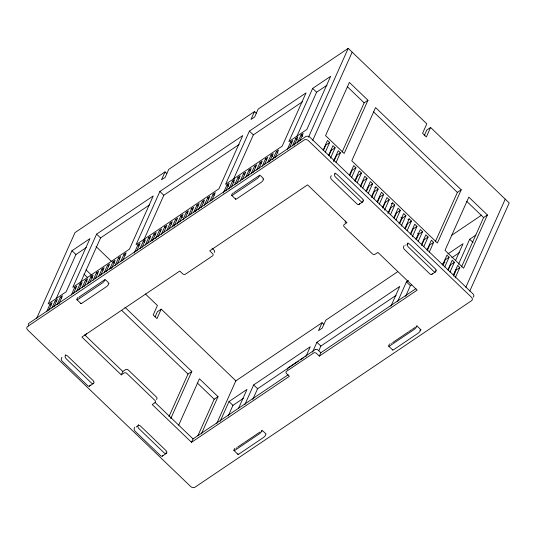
<?xml version="1.0" encoding="UTF-8"?>
<svg xmlns="http://www.w3.org/2000/svg" width="536" height="536" viewBox="0 0 536 536"><rect width="100%" height="100%" fill="white"/><g stroke="black" fill="none" stroke-linecap="round" stroke-linejoin="round"><path stroke-width="0.8" d="M36.622 318.438L75.013 232.597L165.048 171.882L166.736 173.51M71.971 250.741L48.173 303.945L66.163 291.812L89.968 238.607L71.971 250.741L75.924 254.533L56.2 298.619M46.659 311.63L50.002 304.16L52.093 302.746L48.756 310.217M51.952 308.066L55.288 300.589L57.386 299.182L54.042 306.652M57.057 304.622L60.394 297.152L62.491 295.738L58.813 303.959M96.601 234.132L72.802 287.343L129.451 249.14L153.229 195.941L96.601 234.132L100.547 237.924L80.487 282.774M71.281 295.021L74.625 287.551L76.809 286.083L73.466 293.554M76.601 291.437L79.944 283.966L82.122 282.499L78.779 289.969M77.01 299.122L77.7 297.574M82.102 287.725L85.445 280.254L87.629 278.787L84.286 286.257M87.609 284.013L90.953 276.543L93.13 275.069L89.793 282.546M93.117 280.301L96.46 272.831L98.637 271.357L95.294 278.827M61.888 357.284L61.379 358.437A2.318 1.36 56 0 0 62.256 361.251L87.77 385.739A2.318 1.36 56 0 0 89.827 385.746L90.189 384.948M98.624 276.589L101.967 269.112L104.145 267.645L100.802 275.115M65.714 354.711L65.198 355.857A2.318 1.36 56 0 0 66.082 358.671L91.589 383.166A2.318 1.36 56 0 0 93.653 383.173L94.189 381.96M104.131 272.871L107.475 265.4L109.652 263.933L106.309 271.404M105.083 279.336L104.54 280.549A2.318 0.643 -46.2 0 1 102.523 282.874L77.841 299.524A2.318 0.643 -46.2 0 1 77.01 299.122M109.639 269.159L112.975 261.689L115.16 260.221L111.481 268.435M115.139 265.447L118.483 257.977L120.66 256.503L117.324 263.98M85.452 335.603L86.477 333.325M109.029 283.129L108.493 284.341A2.318 0.643 -46.2 0 1 106.476 286.666L81.787 303.316A2.318 0.643 -46.2 0 1 80.876 303.128M120.647 261.736L123.99 254.265L126.168 252.791L122.824 260.262M165.048 171.882L161.51 179.788L165.182 177.315L168.713 169.41L254.52 111.548L256.215 113.17M159.882 191.459L136.084 244.664L218.943 188.786L242.741 135.581L159.882 191.459L163.828 195.251L143.769 240.095M134.234 253.093L137.906 244.878L140.09 243.404L136.747 250.882M139.936 248.724L143.28 241.254L145.457 239.786L142.114 247.257M145.303 245.106L148.646 237.636L150.83 236.162L147.487 243.639M150.676 241.481L154.02 234.011L156.197 232.544L152.519 240.765M155.708 238.607L159.386 230.393L161.564 228.919L158.227 236.396M161.416 234.239L164.76 226.768L166.937 225.301L163.929 232.028M166.783 230.621L170.126 223.15L172.304 221.676L168.967 229.153M172.156 226.996L175.5 219.525L177.677 218.058L173.999 226.279M177.188 224.128L180.867 215.907L183.044 214.434L179.701 221.911M182.897 219.76L186.233 212.283L188.417 210.815L185.409 217.542M188.598 215.385L191.607 208.665L193.784 207.191L190.441 214.668M193.637 212.517L196.973 205.04L199.157 203.573L195.479 211.794M121.29 374.858L123.997 373.029A2.111 1.601 24.1 0 1 126.757 373.371L155.005 400.499A2.111 1.601 24.1 0 1 154.938 402.744L152.231 404.573L191.526 442.314L289.386 376.319L286.586 373.632A2.111 1.601 24.1 0 1 286.425 371.354L313.761 352.916A2.111 1.601 24.1 0 1 316.528 353.445L319.322 356.132L417.189 290.13L377.893 252.389L375.187 254.218A2.111 1.601 24.1 0 1 372.426 253.876L344.179 226.748A2.111 1.601 24.1 0 1 344.246 224.504L346.953 222.675L307.57 184.853L209.703 250.848L212.504 253.535A2.111 1.601 24.1 0 1 212.665 255.819L185.329 274.258A2.111 1.601 24.1 0 1 182.562 273.728L179.768 271.042L81.907 337.037L121.29 374.858L122.804 371.468L125.511 369.646A2.111 1.601 24.1 0 1 128.272 369.981L156.525 397.116A2.111 1.601 24.1 0 1 156.452 399.36L156.298 399.461M198.668 209.643L202.347 201.422L204.524 199.948L201.181 207.425M204.37 205.275L207.713 197.797L209.898 196.33L206.889 203.057M155.112 316.803L157.39 311.711L161.209 309.138L235.847 380.815L216.819 423.353M161.209 309.138L156.981 318.592L153.189 314.947L157.417 305.493L145.383 293.936M210.079 200.906L213.087 194.179L215.264 192.705L211.921 200.183M254.52 111.548L250.989 119.448L254.654 116.975L258.191 109.069L348.219 48.354L426.803 123.829L422.576 133.283L426.368 136.921L430.596 127.468L509.2 202.963L469.784 291.075M249.394 131.092L225.576 184.31L282.224 146.114L306.023 92.902L249.394 131.092L253.34 134.884L233.609 178.984M223.324 193.014L227.003 184.793L229.18 183.325L225.844 190.796M228.832 189.295L232.51 181.081L234.688 179.607L231.344 187.084M234.674 184.84L238.018 177.369L240.195 175.895L236.852 183.366M232.477 193.154L231.76 194.756A2.318 0.643 -46.2 0 0 232.537 195.191L257.22 178.555A2.318 0.643 -46.2 0 0 259.283 176.197L259.799 175.051M240.182 181.128L243.525 173.651L245.702 172.183L242.359 179.654M245.682 177.409L249.026 169.939L251.21 168.471L247.867 175.942M134.764 427.172L134.221 428.385A2.318 1.36 56 0 0 135.052 431.152L160.552 455.654A2.318 1.36 56 0 0 162.542 455.922M138.583 424.599L138.04 425.805A2.318 1.36 56 0 0 138.871 428.579L164.371 453.074A2.318 1.36 56 0 0 166.488 453.141L167.004 451.989M251.19 173.698L254.533 166.227L256.711 164.76L253.374 172.23M256.697 169.986L260.04 162.515L262.218 161.041L258.875 168.518M262.205 166.274L265.548 158.797L267.725 157.329L264.382 164.8M267.712 162.555L271.055 155.085L273.233 153.618L269.554 161.839M263.745 178.843L263.236 179.989A2.318 0.643 -46.2 0 1 261.166 182.34L236.49 198.983A2.318 0.643 -46.2 0 1 235.706 198.548M272.69 159.721L276.368 151.5L278.546 150.033L275.203 157.504M312.656 88.427L288.857 141.638L306.847 129.504L330.652 76.293L312.656 88.427L316.609 92.219L296.884 136.305M287.343 149.323L290.686 141.846L292.777 140.439L289.433 147.909M168.961 416.619L188.002 374.048L191.821 371.475L124.888 307.188M292.448 145.879L295.792 138.402L297.882 136.995L294.204 145.209M170.743 418.603L191.821 371.475M297.4 143.058L301.078 134.838L303.168 133.424L299.832 140.901M162.669 455.714L162.844 455.332M178.696 425.155L199.439 378.791L218.031 396.647L201.369 433.892M308.468 137.229L348.219 48.354M312.756 140.264L352.172 52.146M191.526 442.314L193.04 438.924L288.12 374.805M323.148 150.12L327.489 140.405L329.653 142.482L325.305 152.197M323.489 150.288L325.834 145.062L329.653 142.482M197.891 435.708L214.212 399.22L218.031 396.647M328.608 155.366L332.957 145.651L335.121 147.735L330.437 158.194M328.957 155.541L331.295 150.308L335.121 147.735M333.553 161.182L338.229 150.723L340.394 152.8L336.052 162.515M333.901 161.356L336.575 155.373L340.394 152.8M220.162 421.316L229.006 401.558L246.995 389.424L238.5 408.425M331.275 175.62L330.759 176.766A2.318 1.36 56 0 0 331.643 179.58L357.15 204.075A2.318 1.36 56 0 0 359.214 204.082L359.281 203.935M342.042 152.237L364.145 102.832L367.964 100.252L349.372 82.397L325.566 135.608L344.159 153.464L367.964 100.252M335.094 173.041L334.585 174.187A2.318 1.36 56 0 0 335.462 177.007L360.969 201.496A2.318 1.36 56 0 0 363.033 201.503L363.75 199.901M228.195 415.99L232.952 405.35L243.337 398.349M244.791 404.714L253.635 384.948L310.264 346.758L306.183 355.877M349.351 175.292L353.7 165.577L355.951 167.741L351.603 177.45M349.787 175.547L352.132 170.314L355.951 167.741M252.818 399.38L257.582 388.741L298.324 361.264M234.038 449.938L234.735 448.391M354.899 180.619L359.247 170.904L361.498 173.068L357.157 182.783M355.006 181.624L357.68 175.647L361.498 173.068M360.453 185.945L364.795 176.237L367.046 178.401L362.705 188.109M360.554 186.95L363.227 180.974L367.046 178.401M359.408 203.647L359.576 203.278M366.001 191.278L370.343 181.563L372.594 183.727L368.252 193.442M366.436 191.533L368.775 186.307L372.594 183.727M262.111 430.153L261.575 431.366A2.318 0.643 -46.2 0 1 259.558 433.691L234.875 450.334A2.318 0.643 -46.2 0 1 234.038 449.938M371.548 196.605L375.897 186.897L378.148 189.054L373.8 198.769M371.649 197.61L374.322 191.633L378.148 189.054M266.064 433.946L265.521 435.158A2.318 0.643 -46.2 0 1 263.504 437.477L238.822 454.126A2.318 0.643 -46.2 0 1 237.991 453.731M323.771 324.327L322.076 322.699L318.545 330.605L322.21 328.132L325.747 320.226L397.712 271.692M377.096 201.938L381.444 192.223L383.696 194.387L379.347 204.102M377.532 202.193L379.877 196.96L383.696 194.387M312.495 352.152L316.917 342.27L399.776 286.392L390.932 306.156M382.315 208.015L386.992 197.55L389.243 199.714L384.567 210.179M318.82 350.624L320.863 346.062L396.124 295.309M383.086 207.519L385.424 202.293L389.243 199.714M319.322 356.132L320.836 352.742L415.929 288.616M387.863 213.341L392.54 202.883L394.791 205.047L390.449 214.755M388.633 212.852L390.972 207.62L394.791 205.047M424.17 135.863L426.77 130.047L430.596 127.468M393.746 217.924L398.087 208.209L400.345 210.373L395.997 220.088M394.181 218.179L396.519 212.953L400.345 210.373M398.958 224.001L403.642 213.542L405.893 215.707L401.209 226.165M399.729 223.512L402.074 218.279L405.893 215.707M404.841 228.584L409.189 218.869L411.44 221.033L407.092 230.748M405.283 228.839L407.621 223.613L411.44 221.033M404.144 245.508L403.608 246.714A2.318 1.36 56 0 0 404.432 249.488L429.939 273.983A2.318 1.36 56 0 0 432.05 274.05L432.224 273.661M410.395 233.91L414.737 224.202L416.988 226.36L412.311 236.825M410.831 234.172L413.169 228.939L416.988 226.36M407.97 242.929L407.427 244.141A2.318 1.36 56 0 0 408.251 246.908L433.758 271.41A2.318 1.36 56 0 0 435.875 271.471L436.565 269.923M415.943 239.244L420.284 229.529L422.536 231.693L418.194 241.408M416.378 239.498L418.717 234.266L422.536 231.693M421.49 244.57L425.832 234.855L428.09 237.019L423.742 246.734M421.591 245.575L424.264 239.599L428.09 237.019M397.578 301.674L406.429 281.909L408.499 280.509M405.611 296.341L410.375 285.701L411.755 284.77M427.038 249.903L431.386 240.188L433.637 242.352L429.289 252.061M427.145 250.902L429.818 244.925L433.637 242.352M389.505 343.971L388.788 345.573A2.318 0.643 -46.2 0 0 389.572 346.008L414.254 329.365A2.318 0.643 -46.2 0 0 416.318 327.014L417.008 325.466M435.286 241.79L457.382 192.384L461.208 189.804L375.582 107.569L351.777 160.78L437.403 243.016L461.208 189.804M442.595 264.838L446.937 255.129L449.101 257.206L444.759 266.921M442.944 265.012L445.282 259.779L449.101 257.206M420.961 329.258L420.264 330.806A2.318 0.643 -46.2 0 1 418.201 333.158L393.518 349.8A2.318 0.643 -46.2 0 1 392.62 349.76M447.868 269.91L452.217 260.195L454.381 262.272L450.032 271.987M448.217 270.077L450.555 264.851L454.381 262.272M455.573 260.442L463.057 243.719L447.862 253.964M453.335 275.156L457.684 265.441L459.841 267.524L455.165 277.983M453.369 275.732L456.089 269.648M458.468 264.328L469.69 239.244L475.914 235.043M453.349 276.074L456.022 270.097L459.841 267.524M461.496 266.962L483.593 217.556L487.412 214.976L468.819 197.121L445.021 250.332L463.613 268.188L487.412 214.976M465.838 287.283L505.227 199.151M75.924 254.533L86.303 247.531M100.547 237.924L149.584 204.859M163.828 195.251L239.096 144.492M253.34 134.884L302.378 101.82M316.609 92.219L326.987 85.217M374.617 187.754L375.897 186.897M89.539 386.121L93.365 383.542M358.926 204.457L362.745 201.878M391.267 203.74L392.54 202.883M407.916 219.727L409.189 218.869M136.827 426.448L137.578 425.946M407.125 244.168L407.574 243.867M235.512 381.083L322.076 322.699M451.928 235.137L481.703 215.05M300.395 359.864L303.852 357.539M305.232 356.608L306.612 355.676M442.14 264.275L444.907 262.412M451.808 257.756L459.406 252.63M162.348 456.103L166.167 453.53M431.735 274.439L435.554 271.859M237.595 447.125L244.175 442.682M244.811 442.254L259.967 432.036M392.633 342.571L408.419 331.925M409.062 331.489L411.635 329.754M412.285 329.318L415.005 327.483M315.275 349.532L287.939 367.964A2.111 1.601 24.1 0 0 287.544 369.384M347.348 86.705L364.145 102.832M373.565 111.883L457.382 192.384M466.802 201.429L483.593 217.556M469.69 239.244L473.074 242.493M400.941 217.201L402.074 218.279M417.591 233.187L418.717 234.266M301.078 134.838L302.766 136.466M295.792 138.402L297.48 140.03M290.686 141.846L291.812 142.931M276.368 151.5L278.057 153.129M406.429 281.909L410.375 285.701M271.055 155.085L272.744 156.713M265.548 158.797L266.673 159.882M260.04 162.515L261.166 163.594M254.533 166.227L255.659 167.312M249.026 169.939L250.158 171.024M243.525 173.651L244.65 174.736M238.018 177.369L239.143 178.448M232.51 181.081L234.199 182.702M227.003 184.793L228.698 186.421M231.726 195.412L235.673 199.204M388.761 346.223L392.707 350.015M213.087 194.179L214.212 195.265M207.713 197.797L208.846 198.883M202.347 201.422L204.035 203.044M196.973 205.04L198.106 206.125M191.607 208.665L192.732 209.75M186.233 212.283L187.365 213.368M316.917 342.27L320.863 346.062M180.867 215.907L182.562 217.529M212.068 248.282L214.018 250.151A2.111 1.601 24.1 0 1 214.179 252.436M320.836 352.742L318.042 350.055A2.111 1.601 24.1 0 0 315.275 349.532M175.5 219.525L176.625 220.611M170.126 223.15L171.252 224.229M164.76 226.768L165.885 227.854M159.386 230.393L160.519 231.472M154.02 234.011L155.145 235.096M148.646 237.636L149.779 238.714M143.28 241.254L144.405 242.339M137.906 244.878L139.038 245.957M123.99 254.265L125.116 255.344M253.635 384.948L257.582 388.741M118.483 257.977L119.615 259.062M112.975 261.689L114.671 263.317M96.024 246.533L111.676 261.561M107.475 265.4L108.6 266.486M101.967 269.112L103.093 270.198M96.46 272.831L97.586 273.909M229.006 401.558L232.952 405.35M85.981 269.822L91.381 275.008M90.953 276.543L92.648 278.164M83.964 274.13L87.562 277.588M121.672 310.344L188.002 374.048M197.416 383.093L214.212 399.22M85.445 280.254L87.14 281.882M79.944 283.966L81.07 285.052M74.625 287.551L75.757 288.636M76.996 299.778L80.943 303.57M234.031 450.595L237.977 454.387M60.394 297.152L61.526 298.23M55.288 300.589L56.421 301.674M84.621 334.792L122.804 371.468M154.938 402.328L193.04 438.924M50.002 304.16L51.128 305.239M345.298 222.742A2.111 1.601 24.1 0 1 345.76 221.113M473.255 297.192A3.236 2.452 24.1 0 0 473.194 294.076L309.714 137.069A3.236 2.452 24.1 0 0 305.915 136.472L28.917 323.268A3.236 2.452 24.1 0 0 28.328 324.963M78.926 297.748A1.621 1.233 24.1 0 1 79.281 296.897L104.165 280.12A1.621 1.233 24.1 0 1 106.275 280.542L107.85 282.057A1.621 1.233 24.1 0 1 108.232 283.263M233.709 193.161A1.621 1.233 24.1 0 1 234.038 192.538L258.915 175.754A1.621 1.233 24.1 0 1 261.052 176.156L262.6 177.65A1.621 1.233 24.1 0 1 262.942 179.071M261.24 431.178A1.621 1.233 24.1 0 1 263.411 431.46L264.985 432.974A1.621 1.233 24.1 0 1 265.461 433.852M236.148 448.404A1.621 1.233 24.1 0 1 236.564 447.821M416.037 326.793A1.621 1.233 24.1 0 1 418.221 327.107L419.768 328.595A1.621 1.233 24.1 0 1 419.889 330.357M391.025 343.777A1.621 1.233 24.1 0 1 391.36 343.429M65.546 355.589A1.621 1.233 24.1 0 1 67.496 355.958L93.204 380.654A1.621 1.233 24.1 0 1 93.525 381.853M136.298 426.984A1.621 1.233 24.1 0 1 136.419 426.783M138.536 425.396A1.621 1.233 24.1 0 1 140.224 425.812L165.939 450.508A1.621 1.233 24.1 0 1 166.046 452.116M362.872 200.27A1.621 1.233 24.1 0 0 362.463 198.856L336.97 174.368A1.621 1.233 24.1 0 0 335.027 173.885M435.493 270.379A1.621 1.233 24.1 0 0 435.245 268.757L409.745 244.269A1.621 1.233 24.1 0 0 408.09 243.692M405.752 245.186A1.621 1.233 24.1 0 1 406.047 244.892M28.247 326.062L27.403 326.659A3.236 2.452 24.1 0 0 27.47 329.774L190.95 486.782A3.236 2.452 24.1 0 0 194.749 487.378L471.74 300.575A3.236 2.452 24.1 0 0 471.68 297.46L308.2 140.452A3.236 2.452 24.1 0 0 304.401 139.856L28.247 326.062"/></g></svg>
